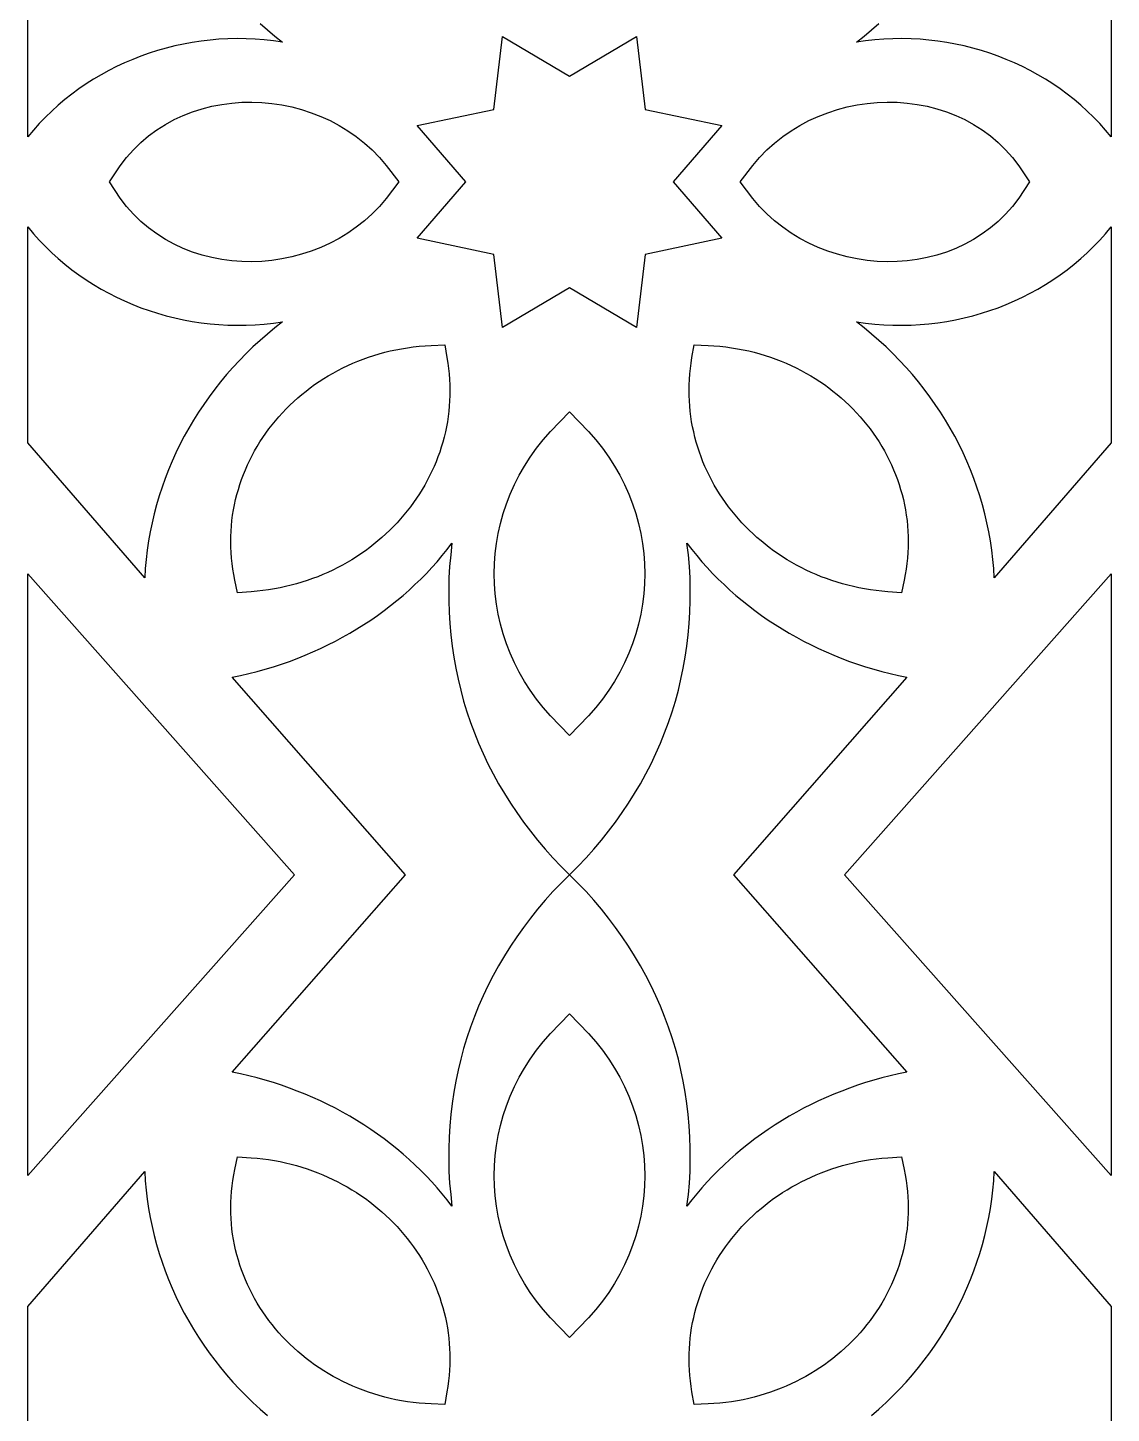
# Model space of a CAD drawing. Extents: x -627 to -557, y -402 to 403.
# Drawn here: x -627.2 to -557.2, y 189 to 278.5 of the extents above; entities that cross this region are included whole.
import ezdxf

# ---------------------------------------------------------------- set-up
doc = ezdxf.new("R2010")
doc.units = 0
doc.layers.add('LAYER_1', color=18, linetype='CONTINUOUS')

msp = doc.modelspace()

# ---------------------------------------------------------------- linework, layer by layer
at = {"layer": 'LAYER_1'}
for points in [[(-612.178, 278.767), (-611.707, 278.357), (-611.222, 277.957), (-610.726, 277.568), (-611.315, 277.65), (-611.904, 277.714), (-612.493, 277.758), (-613.08, 277.783), (-613.666, 277.789), (-614.25, 277.776), (-614.831, 277.745), (-615.41, 277.695), (-615.985, 277.627), (-616.556, 277.541), (-617.123, 277.437), (-617.685, 277.315), (-618.242, 277.176), (-618.793, 277.02), (-619.338, 276.846), (-619.876, 276.655), (-620.407, 276.448), (-620.93, 276.223), (-621.445, 275.983), (-621.951, 275.726), (-622.449, 275.453), (-622.937, 275.164), (-623.415, 274.859), (-623.882, 274.539), (-624.338, 274.203), (-624.783, 273.852), (-625.217, 273.487), (-625.637, 273.106), (-626.045, 272.71), (-626.44, 272.3), (-626.821, 271.876), (-627.187, 271.438), (-627.183, 285.39)], [(-557.192, 285.39), (-557.187, 271.438), (-557.554, 271.876), (-557.935, 272.3), (-558.329, 272.71), (-558.737, 273.106), (-559.158, 273.487), (-559.591, 273.852), (-560.036, 274.203), (-560.493, 274.539), (-560.96, 274.859), (-561.438, 275.164), (-561.926, 275.453), (-562.423, 275.726), (-562.93, 275.983), (-563.445, 276.223), (-563.968, 276.448), (-564.499, 276.655), (-565.037, 276.846), (-565.582, 277.02), (-566.133, 277.176), (-566.689, 277.315), (-567.251, 277.437), (-567.818, 277.541), (-568.39, 277.627), (-568.965, 277.695), (-569.543, 277.745), (-570.125, 277.776), (-570.709, 277.789), (-571.295, 277.783), (-571.882, 277.758), (-572.471, 277.714), (-573.06, 277.65), (-573.649, 277.568), (-573.152, 277.957), (-572.668, 278.357), (-572.197, 278.767)], [(-627.187, 181.941), (-627.183, 195.894), (-619.626, 204.617), (-619.589, 204.016), (-619.535, 203.417), (-619.464, 202.821), (-619.376, 202.228), (-619.272, 201.638), (-619.151, 201.053), (-619.014, 200.471), (-618.861, 199.894), (-618.692, 199.321), (-618.508, 198.754), (-618.307, 198.191), (-618.091, 197.634), (-617.86, 197.083), (-617.613, 196.537), (-617.351, 195.999), (-617.074, 195.466), (-616.782, 194.941), (-616.476, 194.422), (-616.155, 193.911), (-615.82, 193.408), (-615.47, 192.913), (-615.107, 192.426), (-614.729, 191.947), (-614.338, 191.477), (-613.932, 191.017), (-613.514, 190.566), (-613.082, 190.124), (-612.636, 189.693), (-612.178, 189.271), (-611.707, 188.86)], [(-572.668, 188.86), (-572.197, 189.271), (-571.738, 189.693), (-571.293, 190.124), (-570.861, 190.566), (-570.442, 191.017), (-570.037, 191.477), (-569.646, 191.947), (-569.268, 192.426), (-568.904, 192.913), (-568.555, 193.408), (-568.22, 193.911), (-567.899, 194.422), (-567.592, 194.941), (-567.301, 195.466), (-567.024, 195.999), (-566.762, 196.537), (-566.515, 197.083), (-566.284, 197.634), (-566.068, 198.191), (-565.867, 198.754), (-565.682, 199.321), (-565.513, 199.894), (-565.36, 200.471), (-565.223, 201.053), (-565.103, 201.638), (-564.999, 202.228), (-564.911, 202.821), (-564.84, 203.417), (-564.786, 204.016), (-564.749, 204.617), (-557.192, 195.894), (-557.187, 181.941)]]:
    msp.add_lwpolyline(points, dxfattribs=at)
for points in [[(-597.07, 273.212), (-596.526, 277.932), (-592.187, 275.365), (-587.849, 277.932), (-587.305, 273.212), (-582.357, 272.172), (-585.482, 268.533), (-582.357, 264.895), (-587.305, 263.854), (-587.849, 259.134), (-592.187, 261.701), (-596.526, 259.134), (-597.07, 263.854), (-602.018, 264.895), (-598.893, 268.533), (-602.018, 272.172)], [(-621.216, 269.575), (-620.802, 270.114), (-620.355, 270.616), (-619.879, 271.08), (-619.375, 271.506), (-618.846, 271.894), (-618.295, 272.243), (-617.724, 272.555), (-617.136, 272.828), (-616.532, 273.063), (-615.915, 273.26), (-615.287, 273.419), (-614.65, 273.542), (-614.007, 273.627), (-613.36, 273.676), (-612.71, 273.688), (-612.059, 273.664), (-611.41, 273.604), (-610.764, 273.508), (-610.124, 273.376), (-609.491, 273.208), (-608.867, 273.005), (-608.255, 272.767), (-607.656, 272.493), (-607.072, 272.184), (-606.507, 271.84), (-605.961, 271.461), (-605.437, 271.047), (-604.937, 270.598), (-604.465, 270.115), (-604.021, 269.598), (-603.223, 268.533), (-604.021, 267.468), (-604.465, 266.951), (-604.937, 266.468), (-605.437, 266.019), (-605.961, 265.605), (-606.507, 265.226), (-607.072, 264.882), (-607.656, 264.573), (-608.255, 264.299), (-608.867, 264.061), (-609.491, 263.858), (-610.124, 263.69), (-610.764, 263.559), (-611.41, 263.463), (-612.059, 263.402), (-612.71, 263.378), (-613.36, 263.391), (-614.007, 263.439), (-614.65, 263.525), (-615.287, 263.647), (-615.915, 263.807), (-616.532, 264.004), (-617.136, 264.239), (-617.724, 264.512), (-618.295, 264.823), (-618.846, 265.172), (-619.375, 265.56), (-619.879, 265.986), (-620.355, 266.45), (-620.802, 266.952), (-621.216, 267.492), (-621.902, 268.533)], [(-580.354, 269.598), (-579.91, 270.115), (-579.437, 270.598), (-578.938, 271.047), (-578.414, 271.461), (-577.868, 271.84), (-577.303, 272.184), (-576.719, 272.493), (-576.12, 272.767), (-575.508, 273.005), (-574.884, 273.208), (-574.251, 273.376), (-573.611, 273.508), (-572.965, 273.604), (-572.316, 273.664), (-571.665, 273.688), (-571.015, 273.676), (-570.368, 273.627), (-569.724, 273.542), (-569.088, 273.419), (-568.46, 273.26), (-567.843, 273.063), (-567.239, 272.828), (-566.651, 272.555), (-566.079, 272.243), (-565.528, 271.894), (-565, 271.506), (-564.496, 271.08), (-564.02, 270.616), (-563.573, 270.114), (-563.159, 269.575), (-562.473, 268.533), (-563.159, 267.492), (-563.573, 266.952), (-564.02, 266.45), (-564.496, 265.986), (-565, 265.56), (-565.528, 265.172), (-566.079, 264.823), (-566.651, 264.512), (-567.239, 264.239), (-567.843, 264.004), (-568.46, 263.807), (-569.088, 263.647), (-569.724, 263.525), (-570.368, 263.439), (-571.015, 263.391), (-571.665, 263.378), (-572.316, 263.402), (-572.965, 263.463), (-573.611, 263.559), (-574.251, 263.69), (-574.884, 263.858), (-575.508, 264.061), (-576.12, 264.299), (-576.719, 264.573), (-577.303, 264.882), (-577.868, 265.226), (-578.414, 265.605), (-578.938, 266.019), (-579.437, 266.468), (-579.91, 266.951), (-580.354, 267.468), (-581.152, 268.533)], [(-627.187, 265.629), (-626.821, 265.19), (-626.44, 264.766), (-626.045, 264.356), (-625.637, 263.96), (-625.217, 263.58), (-624.783, 263.214), (-624.338, 262.863), (-623.882, 262.527), (-623.415, 262.207), (-622.937, 261.902), (-622.449, 261.613), (-621.951, 261.34), (-621.445, 261.083), (-620.93, 260.843), (-620.407, 260.619), (-619.876, 260.411), (-619.338, 260.22), (-618.793, 260.047), (-618.242, 259.89), (-617.685, 259.751), (-617.123, 259.629), (-616.556, 259.525), (-615.985, 259.439), (-615.41, 259.371), (-614.831, 259.321), (-614.25, 259.29), (-613.666, 259.277), (-613.08, 259.283), (-612.493, 259.308), (-611.904, 259.352), (-611.315, 259.416), (-610.726, 259.499), (-611.222, 259.11), (-611.707, 258.71), (-612.178, 258.299), (-612.636, 257.877), (-613.082, 257.446), (-613.514, 257.004), (-613.932, 256.553), (-614.338, 256.093), (-614.729, 255.623), (-615.107, 255.144), (-615.47, 254.657), (-615.82, 254.162), (-616.155, 253.659), (-616.476, 253.148), (-616.782, 252.629), (-617.074, 252.104), (-617.351, 251.572), (-617.613, 251.033), (-617.86, 250.487), (-618.091, 249.936), (-618.307, 249.379), (-618.508, 248.816), (-618.692, 248.249), (-618.861, 247.676), (-619.014, 247.099), (-619.151, 246.517), (-619.272, 245.932), (-619.376, 245.342), (-619.464, 244.749), (-619.535, 244.153), (-619.589, 243.554), (-619.626, 242.953), (-627.183, 251.676)], [(-573.649, 259.499), (-573.06, 259.416), (-572.471, 259.352), (-571.882, 259.308), (-571.295, 259.283), (-570.709, 259.277), (-570.125, 259.29), (-569.543, 259.321), (-568.965, 259.371), (-568.39, 259.439), (-567.818, 259.525), (-567.251, 259.629), (-566.689, 259.751), (-566.133, 259.89), (-565.582, 260.047), (-565.037, 260.22), (-564.499, 260.411), (-563.968, 260.619), (-563.445, 260.843), (-562.93, 261.083), (-562.423, 261.34), (-561.926, 261.613), (-561.438, 261.902), (-560.96, 262.207), (-560.493, 262.527), (-560.036, 262.863), (-559.591, 263.214), (-559.158, 263.58), (-558.737, 263.96), (-558.329, 264.356), (-557.935, 264.766), (-557.554, 265.19), (-557.187, 265.629), (-557.192, 251.676), (-564.749, 242.953), (-564.786, 243.554), (-564.84, 244.153), (-564.911, 244.749), (-564.999, 245.342), (-565.103, 245.932), (-565.223, 246.517), (-565.36, 247.099), (-565.513, 247.676), (-565.682, 248.249), (-565.867, 248.816), (-566.068, 249.379), (-566.284, 249.936), (-566.515, 250.487), (-566.762, 251.033), (-567.024, 251.572), (-567.301, 252.104), (-567.592, 252.629), (-567.899, 253.148), (-568.22, 253.659), (-568.555, 254.162), (-568.904, 254.657), (-569.268, 255.144), (-569.646, 255.623), (-570.037, 256.093), (-570.442, 256.553), (-570.861, 257.004), (-571.293, 257.446), (-571.738, 257.877), (-572.197, 258.299), (-572.668, 258.71), (-573.152, 259.11)], [(-613.811, 242.815), (-613.881, 243.171), (-613.939, 243.527), (-613.987, 243.882), (-614.024, 244.236), (-614.051, 244.589), (-614.066, 244.94), (-614.072, 245.29), (-614.067, 245.638), (-614.052, 245.984), (-614.027, 246.328), (-613.992, 246.67), (-613.947, 247.01), (-613.893, 247.348), (-613.829, 247.683), (-613.755, 248.015), (-613.672, 248.345), (-613.58, 248.671), (-613.479, 248.994), (-613.369, 249.315), (-613.251, 249.631), (-613.123, 249.944), (-612.987, 250.254), (-612.842, 250.559), (-612.69, 250.861), (-612.528, 251.158), (-612.359, 251.451), (-612.182, 251.74), (-611.997, 252.024), (-611.804, 252.303), (-611.604, 252.578), (-611.396, 252.847), (-611.181, 253.112), (-610.958, 253.371), (-610.729, 253.624), (-610.492, 253.872), (-610.249, 254.114), (-609.999, 254.351), (-609.742, 254.581), (-609.478, 254.805), (-609.209, 255.023), (-608.933, 255.234), (-608.65, 255.439), (-608.362, 255.637), (-608.068, 255.827), (-607.768, 256.011), (-607.463, 256.188), (-607.152, 256.357), (-606.835, 256.519), (-606.513, 256.674), (-606.187, 256.82), (-605.855, 256.958), (-605.518, 257.089), (-605.176, 257.211), (-604.829, 257.325), (-604.478, 257.43), (-604.123, 257.527), (-603.763, 257.615), (-603.399, 257.694), (-603.031, 257.763), (-602.659, 257.824), (-602.284, 257.875), (-601.904, 257.917), (-601.521, 257.949), (-601.134, 257.971), (-600.245, 258.01), (-600.101, 257.188), (-600.044, 256.835), (-599.997, 256.483), (-599.961, 256.132), (-599.935, 255.782), (-599.919, 255.434), (-599.913, 255.087), (-599.916, 254.742), (-599.93, 254.398), (-599.953, 254.057), (-599.985, 253.717), (-600.027, 253.38), (-600.079, 253.044), (-600.139, 252.712), (-600.208, 252.381), (-600.287, 252.054), (-600.374, 251.729), (-600.47, 251.407), (-600.574, 251.088), (-600.687, 250.773), (-600.809, 250.461), (-600.939, 250.152), (-601.076, 249.847), (-601.222, 249.546), (-601.376, 249.248), (-601.538, 248.955), (-601.707, 248.665), (-601.884, 248.38), (-602.068, 248.1), (-602.26, 247.824), (-602.459, 247.552), (-602.665, 247.286), (-602.879, 247.024), (-603.099, 246.767), (-603.326, 246.516), (-603.559, 246.27), (-603.8, 246.03), (-604.047, 245.795), (-604.3, 245.565), (-604.559, 245.342), (-604.825, 245.125), (-605.096, 244.914), (-605.374, 244.709), (-605.657, 244.511), (-605.946, 244.319), (-606.241, 244.134), (-606.541, 243.955), (-606.846, 243.784), (-607.157, 243.619), (-607.473, 243.462), (-607.794, 243.313), (-608.119, 243.17), (-608.45, 243.036), (-608.785, 242.909), (-609.125, 242.79), (-609.469, 242.679), (-609.818, 242.576), (-610.171, 242.481), (-610.528, 242.395), (-610.889, 242.317), (-611.254, 242.249), (-611.623, 242.188), (-611.996, 242.137), (-612.372, 242.095), (-612.751, 242.062), (-613.639, 241.997)], [(-571.624, 242.062), (-572.003, 242.095), (-572.379, 242.137), (-572.752, 242.188), (-573.121, 242.249), (-573.486, 242.317), (-573.847, 242.395), (-574.204, 242.481), (-574.557, 242.576), (-574.905, 242.679), (-575.25, 242.79), (-575.59, 242.909), (-575.925, 243.036), (-576.255, 243.17), (-576.581, 243.313), (-576.902, 243.462), (-577.218, 243.619), (-577.529, 243.784), (-577.834, 243.955), (-578.134, 244.134), (-578.429, 244.319), (-578.718, 244.511), (-579.001, 244.709), (-579.279, 244.914), (-579.55, 245.125), (-579.816, 245.342), (-580.075, 245.565), (-580.328, 245.795), (-580.575, 246.03), (-580.815, 246.27), (-581.049, 246.516), (-581.276, 246.767), (-581.496, 247.024), (-581.709, 247.286), (-581.916, 247.552), (-582.115, 247.824), (-582.306, 248.1), (-582.491, 248.38), (-582.668, 248.665), (-582.837, 248.955), (-582.999, 249.248), (-583.153, 249.546), (-583.298, 249.847), (-583.436, 250.152), (-583.566, 250.461), (-583.687, 250.773), (-583.8, 251.088), (-583.905, 251.407), (-584.001, 251.729), (-584.088, 252.054), (-584.166, 252.381), (-584.236, 252.712), (-584.296, 253.044), (-584.347, 253.38), (-584.389, 253.717), (-584.422, 254.057), (-584.445, 254.398), (-584.458, 254.742), (-584.462, 255.087), (-584.456, 255.434), (-584.44, 255.782), (-584.414, 256.132), (-584.378, 256.483), (-584.331, 256.835), (-584.274, 257.188), (-584.13, 258.01), (-583.24, 257.971), (-582.854, 257.949), (-582.471, 257.917), (-582.091, 257.875), (-581.715, 257.824), (-581.343, 257.763), (-580.975, 257.694), (-580.611, 257.615), (-580.252, 257.527), (-579.896, 257.43), (-579.545, 257.325), (-579.199, 257.211), (-578.857, 257.089), (-578.52, 256.958), (-578.188, 256.82), (-577.861, 256.674), (-577.54, 256.519), (-577.223, 256.357), (-576.912, 256.188), (-576.606, 256.011), (-576.307, 255.827), (-576.013, 255.637), (-575.724, 255.439), (-575.442, 255.234), (-575.166, 255.023), (-574.896, 254.805), (-574.633, 254.581), (-574.376, 254.351), (-574.126, 254.114), (-573.883, 253.872), (-573.646, 253.624), (-573.416, 253.371), (-573.194, 253.112), (-572.979, 252.847), (-572.771, 252.578), (-572.57, 252.303), (-572.378, 252.024), (-572.193, 251.74), (-572.016, 251.451), (-571.846, 251.158), (-571.685, 250.861), (-571.532, 250.559), (-571.388, 250.254), (-571.252, 249.944), (-571.124, 249.631), (-571.005, 249.315), (-570.895, 248.994), (-570.794, 248.671), (-570.702, 248.345), (-570.62, 248.015), (-570.546, 247.683), (-570.482, 247.348), (-570.428, 247.01), (-570.383, 246.67), (-570.348, 246.328), (-570.323, 245.984), (-570.308, 245.638), (-570.303, 245.29), (-570.308, 244.94), (-570.324, 244.589), (-570.351, 244.236), (-570.388, 243.882), (-570.435, 243.527), (-570.494, 243.171), (-570.564, 242.815), (-570.736, 241.997)], [(-597.034, 243.881), (-596.986, 244.534), (-596.905, 245.185), (-596.792, 245.833), (-596.646, 246.476), (-596.469, 247.114), (-596.259, 247.745), (-596.016, 248.368), (-595.742, 248.982), (-595.435, 249.586), (-595.095, 250.179), (-594.723, 250.76), (-594.319, 251.326), (-593.883, 251.878), (-593.415, 252.414), (-592.187, 253.685), (-590.96, 252.414), (-590.492, 251.878), (-590.056, 251.326), (-589.652, 250.76), (-589.28, 250.179), (-588.94, 249.586), (-588.633, 248.982), (-588.358, 248.368), (-588.116, 247.745), (-587.906, 247.114), (-587.728, 246.476), (-587.583, 245.833), (-587.47, 245.185), (-587.389, 244.534), (-587.341, 243.881), (-587.325, 243.226), (-587.341, 242.572), (-587.39, 241.919), (-587.47, 241.268), (-587.584, 240.62), (-587.729, 239.977), (-587.907, 239.339), (-588.117, 238.708), (-588.359, 238.085), (-588.634, 237.471), (-588.941, 236.867), (-589.281, 236.275), (-589.652, 235.695), (-590.056, 235.128), (-590.492, 234.577), (-590.961, 234.041), (-592.187, 232.771), (-593.414, 234.041), (-593.882, 234.577), (-594.319, 235.128), (-594.722, 235.695), (-595.094, 236.275), (-595.434, 236.867), (-595.741, 237.471), (-596.015, 238.085), (-596.258, 238.708), (-596.468, 239.339), (-596.646, 239.977), (-596.791, 240.62), (-596.904, 241.268), (-596.985, 241.919), (-597.034, 242.572), (-597.05, 243.226)], [(-613.986, 236.539), (-613.443, 236.65), (-612.904, 236.774), (-612.369, 236.91), (-611.839, 237.057), (-611.314, 237.215), (-610.794, 237.385), (-610.279, 237.565), (-609.77, 237.757), (-609.266, 237.959), (-608.768, 238.172), (-608.277, 238.396), (-607.792, 238.629), (-607.313, 238.873), (-606.842, 239.126), (-606.377, 239.39), (-605.92, 239.662), (-605.47, 239.945), (-605.028, 240.236), (-604.594, 240.537), (-604.168, 240.846), (-603.751, 241.165), (-603.342, 241.491), (-602.942, 241.827), (-602.551, 242.17), (-602.17, 242.522), (-601.797, 242.881), (-601.435, 243.248), (-601.083, 243.623), (-600.741, 244.005), (-600.409, 244.395), (-600.088, 244.791), (-599.778, 245.195), (-599.864, 244.446), (-599.929, 243.7), (-599.972, 242.955), (-599.993, 242.213), (-599.993, 241.474), (-599.97, 240.738), (-599.926, 240.006), (-599.861, 239.277), (-599.775, 238.553), (-599.667, 237.833), (-599.538, 237.118), (-599.389, 236.408), (-599.218, 235.704), (-599.027, 235.005), (-598.816, 234.313), (-598.584, 233.627), (-598.331, 232.947), (-598.059, 232.275), (-597.766, 231.61), (-597.454, 230.953), (-597.121, 230.304), (-596.769, 229.663), (-596.397, 229.031), (-596.006, 228.408), (-595.595, 227.794), (-595.165, 227.19), (-594.716, 226.596), (-594.248, 226.012), (-593.761, 225.439), (-593.255, 224.876), (-592.73, 224.325), (-592.187, 223.786), (-591.644, 224.325), (-591.12, 224.876), (-590.614, 225.439), (-590.127, 226.012), (-589.659, 226.596), (-589.21, 227.19), (-588.78, 227.794), (-588.369, 228.408), (-587.978, 229.031), (-587.606, 229.663), (-587.254, 230.304), (-586.921, 230.953), (-586.609, 231.61), (-586.316, 232.275), (-586.043, 232.947), (-585.791, 233.627), (-585.559, 234.313), (-585.347, 235.005), (-585.156, 235.704), (-584.986, 236.408), (-584.836, 237.118), (-584.708, 237.833), (-584.6, 238.553), (-584.514, 239.277), (-584.448, 240.006), (-584.405, 240.738), (-584.382, 241.474), (-584.382, 242.213), (-584.403, 242.955), (-584.445, 243.7), (-584.51, 244.446), (-584.597, 245.195), (-584.287, 244.791), (-583.966, 244.395), (-583.634, 244.005), (-583.292, 243.623), (-582.94, 243.248), (-582.577, 242.881), (-582.205, 242.522), (-581.824, 242.17), (-581.433, 241.827), (-581.033, 241.491), (-580.624, 241.165), (-580.207, 240.846), (-579.781, 240.537), (-579.347, 240.236), (-578.905, 239.945), (-578.455, 239.662), (-577.998, 239.39), (-577.533, 239.126), (-577.062, 238.873), (-576.583, 238.629), (-576.098, 238.396), (-575.607, 238.172), (-575.109, 237.959), (-574.605, 237.757), (-574.096, 237.565), (-573.581, 237.385), (-573.061, 237.215), (-572.536, 237.057), (-572.006, 236.91), (-571.471, 236.774), (-570.932, 236.65), (-570.389, 236.539), (-581.585, 223.785), (-570.389, 211.031), (-570.932, 210.92), (-571.471, 210.796), (-572.006, 210.66), (-572.536, 210.513), (-573.061, 210.355), (-573.581, 210.185), (-574.096, 210.005), (-574.605, 209.813), (-575.109, 209.611), (-575.607, 209.398), (-576.098, 209.174), (-576.583, 208.941), (-577.062, 208.697), (-577.533, 208.444), (-577.998, 208.18), (-578.455, 207.908), (-578.905, 207.625), (-579.347, 207.334), (-579.781, 207.033), (-580.207, 206.724), (-580.624, 206.405), (-581.033, 206.079), (-581.433, 205.743), (-581.824, 205.4), (-582.205, 205.048), (-582.577, 204.689), (-582.94, 204.322), (-583.292, 203.947), (-583.634, 203.565), (-583.966, 203.175), (-584.287, 202.779), (-584.597, 202.375), (-584.51, 203.124), (-584.445, 203.87), (-584.403, 204.615), (-584.382, 205.357), (-584.382, 206.096), (-584.405, 206.832), (-584.448, 207.564), (-584.514, 208.293), (-584.6, 209.017), (-584.708, 209.737), (-584.836, 210.452), (-584.986, 211.162), (-585.156, 211.866), (-585.347, 212.565), (-585.559, 213.257), (-585.791, 213.943), (-586.043, 214.623), (-586.316, 215.295), (-586.609, 215.96), (-586.921, 216.617), (-587.254, 217.266), (-587.606, 217.907), (-587.978, 218.539), (-588.369, 219.162), (-588.78, 219.776), (-589.21, 220.38), (-589.659, 220.974), (-590.127, 221.558), (-590.614, 222.131), (-591.12, 222.694), (-591.644, 223.245), (-592.187, 223.784), (-592.73, 223.245), (-593.255, 222.694), (-593.761, 222.131), (-594.248, 221.558), (-594.716, 220.974), (-595.165, 220.38), (-595.595, 219.776), (-596.006, 219.162), (-596.397, 218.539), (-596.769, 217.907), (-597.121, 217.266), (-597.454, 216.617), (-597.766, 215.96), (-598.059, 215.295), (-598.331, 214.623), (-598.584, 213.943), (-598.816, 213.257), (-599.027, 212.565), (-599.218, 211.866), (-599.389, 211.162), (-599.538, 210.452), (-599.667, 209.737), (-599.775, 209.017), (-599.861, 208.293), (-599.926, 207.564), (-599.97, 206.832), (-599.993, 206.096), (-599.993, 205.357), (-599.972, 204.615), (-599.929, 203.87), (-599.864, 203.124), (-599.778, 202.375), (-600.088, 202.779), (-600.409, 203.175), (-600.741, 203.565), (-601.083, 203.947), (-601.435, 204.322), (-601.797, 204.689), (-602.17, 205.048), (-602.551, 205.4), (-602.942, 205.743), (-603.342, 206.079), (-603.751, 206.405), (-604.168, 206.724), (-604.594, 207.033), (-605.028, 207.334), (-605.47, 207.625), (-605.92, 207.908), (-606.377, 208.18), (-606.842, 208.444), (-607.313, 208.697), (-607.792, 208.941), (-608.277, 209.174), (-608.768, 209.398), (-609.266, 209.611), (-609.77, 209.813), (-610.279, 210.005), (-610.794, 210.185), (-611.314, 210.355), (-611.839, 210.513), (-612.369, 210.66), (-612.904, 210.796), (-613.443, 210.92), (-613.986, 211.031), (-602.79, 223.785)], [(-609.955, 223.785), (-627.183, 204.359), (-627.183, 243.211)], [(-557.192, 243.211), (-557.192, 204.359), (-574.42, 223.785)], [(-597.034, 204.998), (-596.985, 205.651), (-596.904, 206.302), (-596.791, 206.95), (-596.646, 207.593), (-596.468, 208.231), (-596.258, 208.862), (-596.015, 209.485), (-595.741, 210.099), (-595.434, 210.703), (-595.094, 211.295), (-594.722, 211.875), (-594.319, 212.442), (-593.882, 212.993), (-593.414, 213.529), (-592.187, 214.799), (-590.961, 213.529), (-590.492, 212.993), (-590.056, 212.442), (-589.652, 211.875), (-589.281, 211.295), (-588.941, 210.703), (-588.634, 210.099), (-588.359, 209.485), (-588.117, 208.862), (-587.907, 208.231), (-587.729, 207.593), (-587.584, 206.95), (-587.47, 206.302), (-587.39, 205.651), (-587.341, 204.998), (-587.325, 204.344), (-587.341, 203.689), (-587.389, 203.036), (-587.47, 202.385), (-587.583, 201.737), (-587.728, 201.094), (-587.906, 200.456), (-588.116, 199.825), (-588.358, 199.202), (-588.633, 198.588), (-588.94, 197.984), (-589.28, 197.391), (-589.652, 196.81), (-590.056, 196.244), (-590.492, 195.692), (-590.96, 195.156), (-592.187, 193.885), (-593.415, 195.156), (-593.883, 195.692), (-594.319, 196.244), (-594.723, 196.81), (-595.095, 197.391), (-595.435, 197.984), (-595.742, 198.588), (-596.016, 199.202), (-596.259, 199.825), (-596.469, 200.456), (-596.646, 201.094), (-596.792, 201.737), (-596.905, 202.385), (-596.986, 203.036), (-597.034, 203.689), (-597.05, 204.344)], [(-601.134, 189.599), (-601.521, 189.621), (-601.904, 189.653), (-602.284, 189.695), (-602.659, 189.746), (-603.031, 189.807), (-603.399, 189.876), (-603.763, 189.955), (-604.123, 190.043), (-604.478, 190.14), (-604.829, 190.245), (-605.176, 190.359), (-605.518, 190.481), (-605.855, 190.612), (-606.187, 190.75), (-606.513, 190.896), (-606.835, 191.051), (-607.152, 191.213), (-607.463, 191.382), (-607.768, 191.559), (-608.068, 191.743), (-608.362, 191.933), (-608.65, 192.131), (-608.933, 192.336), (-609.209, 192.547), (-609.478, 192.765), (-609.742, 192.989), (-609.999, 193.219), (-610.249, 193.456), (-610.492, 193.698), (-610.729, 193.946), (-610.958, 194.199), (-611.181, 194.458), (-611.396, 194.723), (-611.604, 194.992), (-611.804, 195.267), (-611.997, 195.546), (-612.182, 195.83), (-612.359, 196.119), (-612.528, 196.412), (-612.69, 196.709), (-612.842, 197.011), (-612.987, 197.316), (-613.123, 197.626), (-613.251, 197.939), (-613.369, 198.255), (-613.479, 198.576), (-613.58, 198.899), (-613.672, 199.225), (-613.755, 199.555), (-613.829, 199.887), (-613.893, 200.222), (-613.947, 200.56), (-613.992, 200.9), (-614.027, 201.242), (-614.052, 201.586), (-614.067, 201.932), (-614.072, 202.28), (-614.066, 202.63), (-614.051, 202.981), (-614.024, 203.334), (-613.987, 203.688), (-613.939, 204.043), (-613.881, 204.399), (-613.811, 204.755), (-613.639, 205.573), (-612.751, 205.508), (-612.372, 205.475), (-611.996, 205.433), (-611.623, 205.382), (-611.254, 205.321), (-610.889, 205.253), (-610.528, 205.175), (-610.171, 205.089), (-609.818, 204.994), (-609.469, 204.891), (-609.125, 204.78), (-608.785, 204.661), (-608.45, 204.534), (-608.119, 204.4), (-607.794, 204.257), (-607.473, 204.108), (-607.157, 203.951), (-606.846, 203.786), (-606.541, 203.615), (-606.241, 203.436), (-605.946, 203.251), (-605.657, 203.059), (-605.374, 202.861), (-605.096, 202.656), (-604.825, 202.445), (-604.559, 202.228), (-604.3, 202.005), (-604.047, 201.775), (-603.8, 201.54), (-603.559, 201.3), (-603.326, 201.054), (-603.099, 200.803), (-602.879, 200.546), (-602.665, 200.284), (-602.459, 200.018), (-602.26, 199.746), (-602.068, 199.47), (-601.884, 199.19), (-601.707, 198.905), (-601.538, 198.615), (-601.376, 198.322), (-601.222, 198.024), (-601.076, 197.723), (-600.939, 197.418), (-600.809, 197.109), (-600.687, 196.797), (-600.574, 196.482), (-600.47, 196.163), (-600.374, 195.841), (-600.287, 195.516), (-600.208, 195.189), (-600.139, 194.858), (-600.079, 194.526), (-600.027, 194.19), (-599.985, 193.853), (-599.953, 193.513), (-599.93, 193.172), (-599.916, 192.828), (-599.913, 192.483), (-599.919, 192.136), (-599.935, 191.788), (-599.961, 191.438), (-599.997, 191.087), (-600.044, 190.735), (-600.101, 190.382), (-600.245, 189.56)], [(-584.274, 190.382), (-584.331, 190.735), (-584.378, 191.087), (-584.414, 191.438), (-584.44, 191.788), (-584.456, 192.136), (-584.462, 192.483), (-584.458, 192.828), (-584.445, 193.172), (-584.422, 193.513), (-584.389, 193.853), (-584.347, 194.19), (-584.296, 194.526), (-584.236, 194.858), (-584.166, 195.189), (-584.088, 195.516), (-584.001, 195.841), (-583.905, 196.163), (-583.8, 196.482), (-583.687, 196.797), (-583.566, 197.109), (-583.436, 197.418), (-583.298, 197.723), (-583.153, 198.024), (-582.999, 198.322), (-582.837, 198.615), (-582.668, 198.905), (-582.491, 199.19), (-582.306, 199.47), (-582.115, 199.746), (-581.916, 200.018), (-581.709, 200.284), (-581.496, 200.546), (-581.276, 200.803), (-581.049, 201.054), (-580.815, 201.3), (-580.575, 201.54), (-580.328, 201.775), (-580.075, 202.005), (-579.816, 202.228), (-579.55, 202.445), (-579.279, 202.656), (-579.001, 202.861), (-578.718, 203.059), (-578.429, 203.251), (-578.134, 203.436), (-577.834, 203.615), (-577.529, 203.786), (-577.218, 203.951), (-576.902, 204.108), (-576.581, 204.257), (-576.255, 204.4), (-575.925, 204.534), (-575.59, 204.661), (-575.25, 204.78), (-574.905, 204.891), (-574.557, 204.994), (-574.204, 205.089), (-573.847, 205.175), (-573.486, 205.253), (-573.121, 205.321), (-572.752, 205.382), (-572.379, 205.433), (-572.003, 205.475), (-571.624, 205.508), (-570.736, 205.573), (-570.564, 204.755), (-570.494, 204.399), (-570.435, 204.043), (-570.388, 203.688), (-570.351, 203.334), (-570.324, 202.981), (-570.308, 202.63), (-570.303, 202.28), (-570.308, 201.932), (-570.323, 201.586), (-570.348, 201.242), (-570.383, 200.9), (-570.428, 200.56), (-570.482, 200.222), (-570.546, 199.887), (-570.62, 199.555), (-570.702, 199.225), (-570.794, 198.899), (-570.895, 198.576), (-571.005, 198.255), (-571.124, 197.939), (-571.252, 197.626), (-571.388, 197.316), (-571.532, 197.011), (-571.685, 196.709), (-571.846, 196.412), (-572.016, 196.119), (-572.193, 195.83), (-572.378, 195.546), (-572.57, 195.267), (-572.771, 194.992), (-572.979, 194.723), (-573.194, 194.458), (-573.416, 194.199), (-573.646, 193.946), (-573.883, 193.698), (-574.126, 193.456), (-574.376, 193.219), (-574.633, 192.989), (-574.896, 192.765), (-575.166, 192.547), (-575.442, 192.336), (-575.724, 192.131), (-576.013, 191.933), (-576.307, 191.743), (-576.606, 191.559), (-576.912, 191.382), (-577.223, 191.213), (-577.54, 191.051), (-577.861, 190.896), (-578.188, 190.75), (-578.52, 190.612), (-578.857, 190.481), (-579.199, 190.359), (-579.545, 190.245), (-579.896, 190.14), (-580.252, 190.043), (-580.611, 189.955), (-580.975, 189.876), (-581.343, 189.807), (-581.715, 189.746), (-582.091, 189.695), (-582.471, 189.653), (-582.854, 189.621), (-583.24, 189.599), (-584.13, 189.56)]]:
    msp.add_lwpolyline(points, close=True, dxfattribs=at)

doc.saveas('drawing.dxf')
